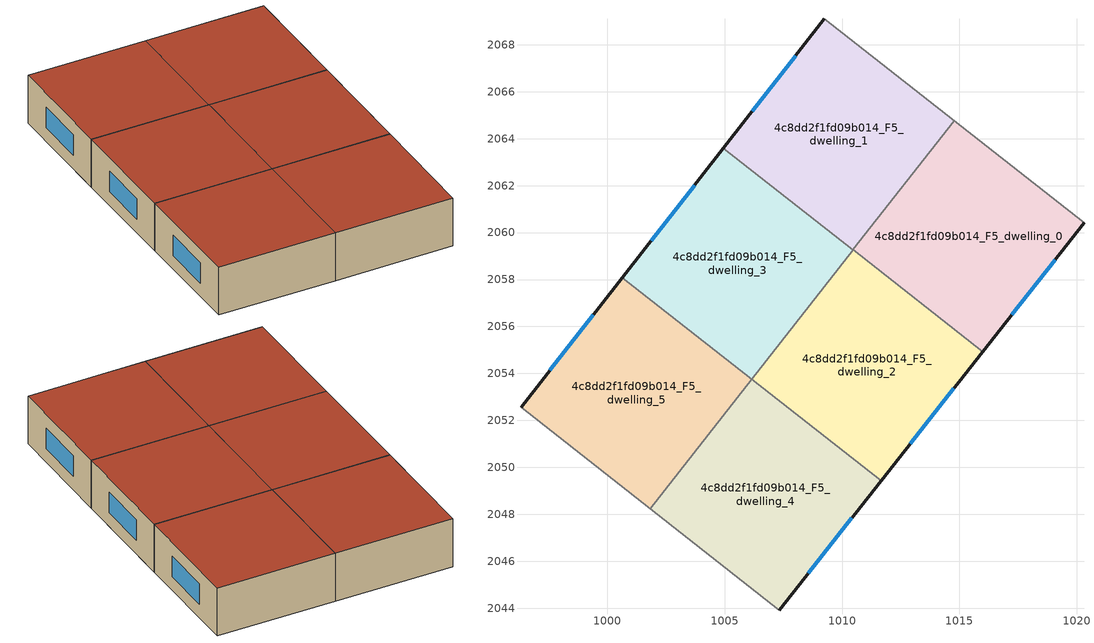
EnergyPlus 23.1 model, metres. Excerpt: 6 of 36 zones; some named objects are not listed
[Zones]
4c8dd2f1fd09b014_F5_dwelling_0
 floor to 4c8dd2f1fd09b014_F4_dwelling_0 (EU_floor_Construction): 1020.31,2060.42 1015.99,2054.93 1010.47,2059.26 1014.78,2064.76 z15
 wall outside (EU_wall_Construction): 1015.99,2054.93 1020.31,2060.42 z15:18
 wall adiabatic (EU_wall_Construction): 1020.31,2060.42 1014.78,2064.76 z15:18
 wall to 4c8dd2f1fd09b014_F5_dwelling_1 (EU_wall_Construction): 1014.78,2064.76 1010.47,2059.26 z15:18
 wall to 4c8dd2f1fd09b014_F5_dwelling_2 (EU_wall_Construction): 1010.47,2059.26 1015.99,2054.93 z15:18
 window (EU_Window_Construction): 1017.22,2056.5 1019.07,2058.85 z15.86:17.14
 roof outside (EU_roof_Construction): 1015.99,2054.93 1020.31,2060.42 1014.78,2064.76 1010.47,2059.26 z18
4c8dd2f1fd09b014_F5_dwelling_1
 floor to 4c8dd2f1fd09b014_F4_dwelling_1 (EU_floor_Construction): 1014.78,2064.76 1010.47,2059.26 1004.95,2063.59 1009.25,2069.1 z15
 wall outside (EU_wall_Construction): 1009.25,2069.1 1004.95,2063.59 z15:18
 wall adiabatic (EU_wall_Construction): 1014.78,2064.76 1009.25,2069.1 z15:18
 wall to 4c8dd2f1fd09b014_F5_dwelling_3 (EU_wall_Construction): 1004.95,2063.59 1010.47,2059.26 z15:18
 window (EU_Window_Construction): 1008.02,2067.53 1006.18,2065.17 z15.86:17.14
 roof outside (EU_roof_Construction): 1010.47,2059.26 1014.78,2064.76 1009.25,2069.1 1004.95,2063.59 z18
4c8dd2f1fd09b014_F5_dwelling_2
 floor to 4c8dd2f1fd09b014_F4_dwelling_2 (EU_floor_Construction): 1015.99,2054.93 1011.66,2049.43 1006.15,2053.76 1010.47,2059.26 z15
 wall outside (EU_wall_Construction): 1011.66,2049.43 1015.99,2054.93 z15:18
 wall to 4c8dd2f1fd09b014_F5_dwelling_4 (EU_wall_Construction): 1006.15,2053.75 1011.66,2049.43 z15:18
 wall to 4c8dd2f1fd09b014_F5_dwelling_3 (EU_wall_Construction): 1010.47,2059.26 1006.15,2053.76 z15:18
 window (EU_Window_Construction): 1012.9,2051 1014.75,2053.36 z15.86:17.14
 roof outside (EU_roof_Construction): 1011.66,2049.43 1015.99,2054.93 1010.47,2059.26 1006.15,2053.76 z18
4c8dd2f1fd09b014_F5_dwelling_3
 floor to 4c8dd2f1fd09b014_F4_dwelling_3 (EU_floor_Construction): 1010.47,2059.26 1006.15,2053.76 1000.64,2058.08 1004.95,2063.59 z15
 wall outside (EU_wall_Construction): 1004.95,2063.59 1000.64,2058.08 z15:18
 wall to 4c8dd2f1fd09b014_F5_dwelling_5 (EU_wall_Construction): 1000.64,2058.08 1006.15,2053.76 z15:18
 window (EU_Window_Construction): 1003.72,2062.02 1001.87,2059.66 z15.86:17.14
 roof outside (EU_roof_Construction): 1006.15,2053.76 1010.47,2059.26 1004.95,2063.59 1000.64,2058.08 z18
4c8dd2f1fd09b014_F5_dwelling_4
 floor to 4c8dd2f1fd09b014_F4_dwelling_4 (EU_floor_Construction): 1011.66,2049.43 1007.32,2043.92 1001.82,2048.24 1006.15,2053.75 z15
 wall outside (EU_wall_Construction): 1007.33,2043.92 1011.66,2049.43 z15:18
 wall adiabatic (EU_wall_Construction): 1001.82,2048.24 1007.33,2043.92 z15:18
 wall to 4c8dd2f1fd09b014_F5_dwelling_5 (EU_wall_Construction): 1006.15,2053.75 1001.82,2048.24 z15:18
 window (EU_Window_Construction): 1008.56,2045.49 1010.42,2047.85 z15.86:17.14
 roof outside (EU_roof_Construction): 1007.33,2043.92 1011.66,2049.43 1006.15,2053.75 1001.82,2048.24 z18
4c8dd2f1fd09b014_F5_dwelling_5
 floor to 4c8dd2f1fd09b014_F4_dwelling_5 (EU_floor_Construction): 1006.15,2053.75 1001.82,2048.24 996.32,2052.55 1000.64,2058.08 z15
 wall outside (EU_wall_Construction): 1000.64,2058.08 996.32,2052.55 z15:18
 wall adiabatic (EU_wall_Construction): 996.32,2052.55 1001.82,2048.24 z15:18
 window (EU_Window_Construction): 999.41,2056.5 997.56,2054.13 z15.86:17.14
 roof outside (EU_roof_Construction): 1001.82,2048.24 1006.15,2053.75 1000.64,2058.08 996.32,2052.55 z18
[Building]
EU S2 Campaign: North Axis=0; Terrain=City; Solar Distribution=FullExterior
[Site:Location]
Helsinki-Vantaa.AP: Latitude=60.317; Longitude=24.963; Time Zone=2; Elevation=54.6
[SizingPeriod:WeatherFileDays]
AnnualSizingPeriod: Begin Month=1; Begin Day of Month=1; End Month=12; End Day of Month=31; Day of Week for Start Day=Monday; Use Weather File Daylight Saving Period=No; Use Weather File Rain and Snow Indicators=No
[MATERIAL]
EU_InternalMass_Material: Roughness=MediumRough; Thickness=0.1; Conductivity=1; Density=1800; Specific Heat=900; Thermal Absorptance=0.9; Solar Absorptance=0.7; Visible Absorptance=0.7
[MATERIAL:NOMASS] Roughness=MediumRough; Thermal Absorptance=0.9; Solar Absorptance=0.7; Visible Absorptance=0.7
Name | Thermal Resistance
EU_wall_NoMass | 1.10183
EU_roof_NoMass; EU_floor_NoMass | 1.70606
[WINDOWMATERIAL:SIMPLEGLAZINGSYSTEM]
EU_Window_SimpleGlazing: UFactor=3.11035; Solar Heat Gain Coefficient=0.8; Visible Transmittance=0.8
[CONSTRUCTION]
EU_wall_Construction: EU_wall_NoMass
EU_roof_Construction: EU_roof_NoMass
EU_floor_Construction: EU_floor_NoMass
EU_Window_Construction: EU_Window_SimpleGlazing
EU_InternalMass_Construction: EU_InternalMass_Material
[ZONE] Type=1; Multiplier=1; Ceiling Height=autocalculate; Floor Area=autocalculate; Part of Total Floor Area=Yes
Name | Volume
4c8dd2f1fd09b014_F5_dwelling_0; 4c8dd2f1fd09b014_F5_dwelling_3 | 147.2
4c8dd2f1fd09b014_F5_dwelling_1 | 147.198
4c8dd2f1fd09b014_F5_dwelling_2; 4c8dd2f1fd09b014_F5_dwelling_4 | 147.202
4c8dd2f1fd09b014_F5_dwelling_5 | 147.217
[INTERNALMASS] Construction=EU_InternalMass_Construction
Name | Zone or ZoneList | Surface Area
4c8dd2f1fd09b014_F5_dwelling_0_EU_InternalMass | 4c8dd2f1fd09b014_F5_dwelling_0 | 49.0667
4c8dd2f1fd09b014_F5_dwelling_1_EU_InternalMass | 4c8dd2f1fd09b014_F5_dwelling_1 | 49.0664
4c8dd2f1fd09b014_F5_dwelling_2_EU_InternalMass | 4c8dd2f1fd09b014_F5_dwelling_2 | 49.067
4c8dd2f1fd09b014_F5_dwelling_3_EU_InternalMass | 4c8dd2f1fd09b014_F5_dwelling_3 | 49.0667
4c8dd2f1fd09b014_F5_dwelling_4_EU_InternalMass | 4c8dd2f1fd09b014_F5_dwelling_4 | 49.067
4c8dd2f1fd09b014_F5_dwelling_5_EU_InternalMass | 4c8dd2f1fd09b014_F5_dwelling_5 | 49.0722
[OTHEREQUIPMENT] Fuel Type=Electricity; Design Level Calculation Method=Watts/Area; Power per Zone Floor Area=1; Fraction Latent=0; Fraction Radiant=0; Fraction Lost=0; Carbon Dioxide Generation Rate=0; EndUse Subcategory=EU_Step8_InternalGains
Name | Zone or ZoneList or Space or SpaceList | Schedule
EU_Step8_InternalGain_4c8dd2f1fd09b014_F5_dwelling_0_f000 | 4c8dd2f1fd09b014_F5_dwelling_0 | EU_Step8_GainSchedule_4c8dd2f1fd09b014_F5_dwelling_0_f000
EU_Step8_InternalGain_4c8dd2f1fd09b014_F5_dwelling_1_f000 | 4c8dd2f1fd09b014_F5_dwelling_1 | EU_Step8_GainSchedule_4c8dd2f1fd09b014_F5_dwelling_1_f000
EU_Step8_InternalGain_4c8dd2f1fd09b014_F5_dwelling_2_f000 | 4c8dd2f1fd09b014_F5_dwelling_2 | EU_Step8_GainSchedule_4c8dd2f1fd09b014_F5_dwelling_2_f000
EU_Step8_InternalGain_4c8dd2f1fd09b014_F5_dwelling_3_f000 | 4c8dd2f1fd09b014_F5_dwelling_3 | EU_Step8_GainSchedule_4c8dd2f1fd09b014_F5_dwelling_3_f000
EU_Step8_InternalGain_4c8dd2f1fd09b014_F5_dwelling_4_f000 | 4c8dd2f1fd09b014_F5_dwelling_4 | EU_Step8_GainSchedule_4c8dd2f1fd09b014_F5_dwelling_4_f000
EU_Step8_InternalGain_4c8dd2f1fd09b014_F5_dwelling_5_f000 | 4c8dd2f1fd09b014_F5_dwelling_5 | EU_Step8_GainSchedule_4c8dd2f1fd09b014_F5_dwelling_5_f000
[ZONEVENTILATION:DESIGNFLOWRATE] Schedule=EU_AlwaysOn; Design Flow Rate Calculation Method=AirChanges/Hour; Air Changes per Hour=0.756316; Ventilation Type=Natural; Fan Pressure Rise=0; Fan Total Efficiency=1; Constant Term Coefficient=1; Temperature Term Coefficient=0; Velocity Term Coefficient=0; Velocity Squared Term Coefficient=0; Minimum Indoor Temperature=-100; Maximum Indoor Temperature=100; Delta Temperature=-100; Minimum Outdoor Temperature=-100; Maximum Outdoor Temperature=100; Maximum Wind Speed=40
Name | Zone or ZoneList or Space or SpaceList
EU_ConstantAir_4c8dd2f1fd09b014_F5_dwelling_0 | 4c8dd2f1fd09b014_F5_dwelling_0
EU_ConstantAir_4c8dd2f1fd09b014_F5_dwelling_1 | 4c8dd2f1fd09b014_F5_dwelling_1
EU_ConstantAir_4c8dd2f1fd09b014_F5_dwelling_2 | 4c8dd2f1fd09b014_F5_dwelling_2
EU_ConstantAir_4c8dd2f1fd09b014_F5_dwelling_3 | 4c8dd2f1fd09b014_F5_dwelling_3
EU_ConstantAir_4c8dd2f1fd09b014_F5_dwelling_4 | 4c8dd2f1fd09b014_F5_dwelling_4
EU_ConstantAir_4c8dd2f1fd09b014_F5_dwelling_5 | 4c8dd2f1fd09b014_F5_dwelling_5
[HVACTEMPLATE:ZONE:IDEALLOADSAIRSYSTEM] System Availability Schedule=EU_AlwaysOn; Maximum Heating Supply Air Temperature=50; Minimum Cooling Supply Air Temperature=13; Maximum Heating Supply Air Humidity Ratio=0.0156; Minimum Cooling Supply Air Humidity Ratio=0.0077; Heating Limit=NoLimit; Cooling Limit=NoLimit; Heating Availability Schedule=EU_AlwaysOn; Cooling Availability Schedule=EU_CoolingOff; Dehumidification Control Type=ConstantSensibleHeatRatio; Cooling Sensible Heat Ratio=0.7; Dehumidification Setpoint=60; Humidification Control Type=None; Humidification Setpoint=30; Outdoor Air Method=None; Outdoor Air Flow Rate per Person=0.00944; Outdoor Air Flow Rate per Zone Floor Area=0; Outdoor Air Flow Rate per Zone=0; Demand Controlled Ventilation Type=None; Outdoor Air Economizer Type=NoEconomizer; Heat Recovery Type=None; Sensible Heat Recovery Effectiveness=0.7; Latent Heat Recovery Effectiveness=0.65
Name | Template Thermostat
4c8dd2f1fd09b014_F5_dwelling_0 | EU_HeatOnly_4c8dd2f1fd09b014_F5_dwelling_0
4c8dd2f1fd09b014_F5_dwelling_1 | EU_HeatOnly_4c8dd2f1fd09b014_F5_dwelling_1
4c8dd2f1fd09b014_F5_dwelling_2 | EU_HeatOnly_4c8dd2f1fd09b014_F5_dwelling_2
4c8dd2f1fd09b014_F5_dwelling_3 | EU_HeatOnly_4c8dd2f1fd09b014_F5_dwelling_3
4c8dd2f1fd09b014_F5_dwelling_4 | EU_HeatOnly_4c8dd2f1fd09b014_F5_dwelling_4
4c8dd2f1fd09b014_F5_dwelling_5 | EU_HeatOnly_4c8dd2f1fd09b014_F5_dwelling_5
[SIZING:ZONE] Zone Cooling Design Supply Air Temperature Input Method=SupplyAirTemperature; Zone Cooling Design Supply Air Temperature=13; Zone Heating Design Supply Air Temperature Input Method=SupplyAirTemperature; Zone Heating Design Supply Air Temperature=50; Zone Cooling Design Supply Air Humidity Ratio=0.008; Zone Heating Design Supply Air Humidity Ratio=0.008; Cooling Design Air Flow Method=DesignDay; Cooling Design Air Flow Rate=0; Cooling Minimum Air Flow per Zone Floor Area=0.000762; Cooling Minimum Air Flow=0; Cooling Minimum Air Flow Fraction=0.2; Heating Design Air Flow Method=DesignDay; Heating Design Air Flow Rate=0; Heating Maximum Air Flow per Zone Floor Area=0.002032; Heating Maximum Air Flow=0.141576; Heating Maximum Air Flow Fraction=0.3; Account for Dedicated Outdoor Air System=No; Dedicated Outdoor Air System Control Strategy=NeutralSupplyAir; Dedicated Outdoor Air Low Setpoint Temperature for Design=autosize; Dedicated Outdoor Air High Setpoint Temperature for Design=autosize; Zone Load Sizing Method=Sensible Load Only No Latent Load; Zone Latent Cooling Design Supply Air Humidity Ratio Input Method=HumidityRatioDifference; Zone Cooling Design Supply Air Humidity Ratio Difference=0.005; Zone Latent Heating Design Supply Air Humidity Ratio Input Method=HumidityRatioDifference; Zone Humidification Design Supply Air Humidity Ratio Difference=0.005
4c8dd2f1fd09b014_F5_dwelling_0; 4c8dd2f1fd09b014_F5_dwelling_1; 4c8dd2f1fd09b014_F5_dwelling_2; 4c8dd2f1fd09b014_F5_dwelling_3; 4c8dd2f1fd09b014_F5_dwelling_4; 4c8dd2f1fd09b014_F5_dwelling_5
[SCHEDULE:CONSTANT]
Name | Hourly Value
EU_AlwaysOn | 1
EU_CoolingOff | 0
[SCHEDULE:FILE] Column Number=1; Rows to Skip at Top=0; Number of Hours of Data=8760; Column Separator=Comma; Interpolate to Timestep=No; Minutes per Item=60; Adjust Schedule for Daylight Savings=Yes
Name | File
EU_Step8_GainSchedule_4c8dd2f1fd09b014_F5_dwelling_0_f000 | ../../schedules/4c8dd2f1fd09b014/4c8dd2f1fd09b014_F5_dwelling_0_f000_gain.csv
EU_Step8_GainSchedule_4c8dd2f1fd09b014_F5_dwelling_1_f000 | ../../schedules/4c8dd2f1fd09b014/4c8dd2f1fd09b014_F5_dwelling_1_f000_gain.csv
EU_Step8_GainSchedule_4c8dd2f1fd09b014_F5_dwelling_2_f000 | ../../schedules/4c8dd2f1fd09b014/4c8dd2f1fd09b014_F5_dwelling_2_f000_gain.csv
EU_Step8_GainSchedule_4c8dd2f1fd09b014_F5_dwelling_3_f000 | ../../schedules/4c8dd2f1fd09b014/4c8dd2f1fd09b014_F5_dwelling_3_f000_gain.csv
EU_Step8_GainSchedule_4c8dd2f1fd09b014_F5_dwelling_4_f000 | ../../schedules/4c8dd2f1fd09b014/4c8dd2f1fd09b014_F5_dwelling_4_f000_gain.csv
EU_Step8_GainSchedule_4c8dd2f1fd09b014_F5_dwelling_5_f000 | ../../schedules/4c8dd2f1fd09b014/4c8dd2f1fd09b014_F5_dwelling_5_f000_gain.csv
